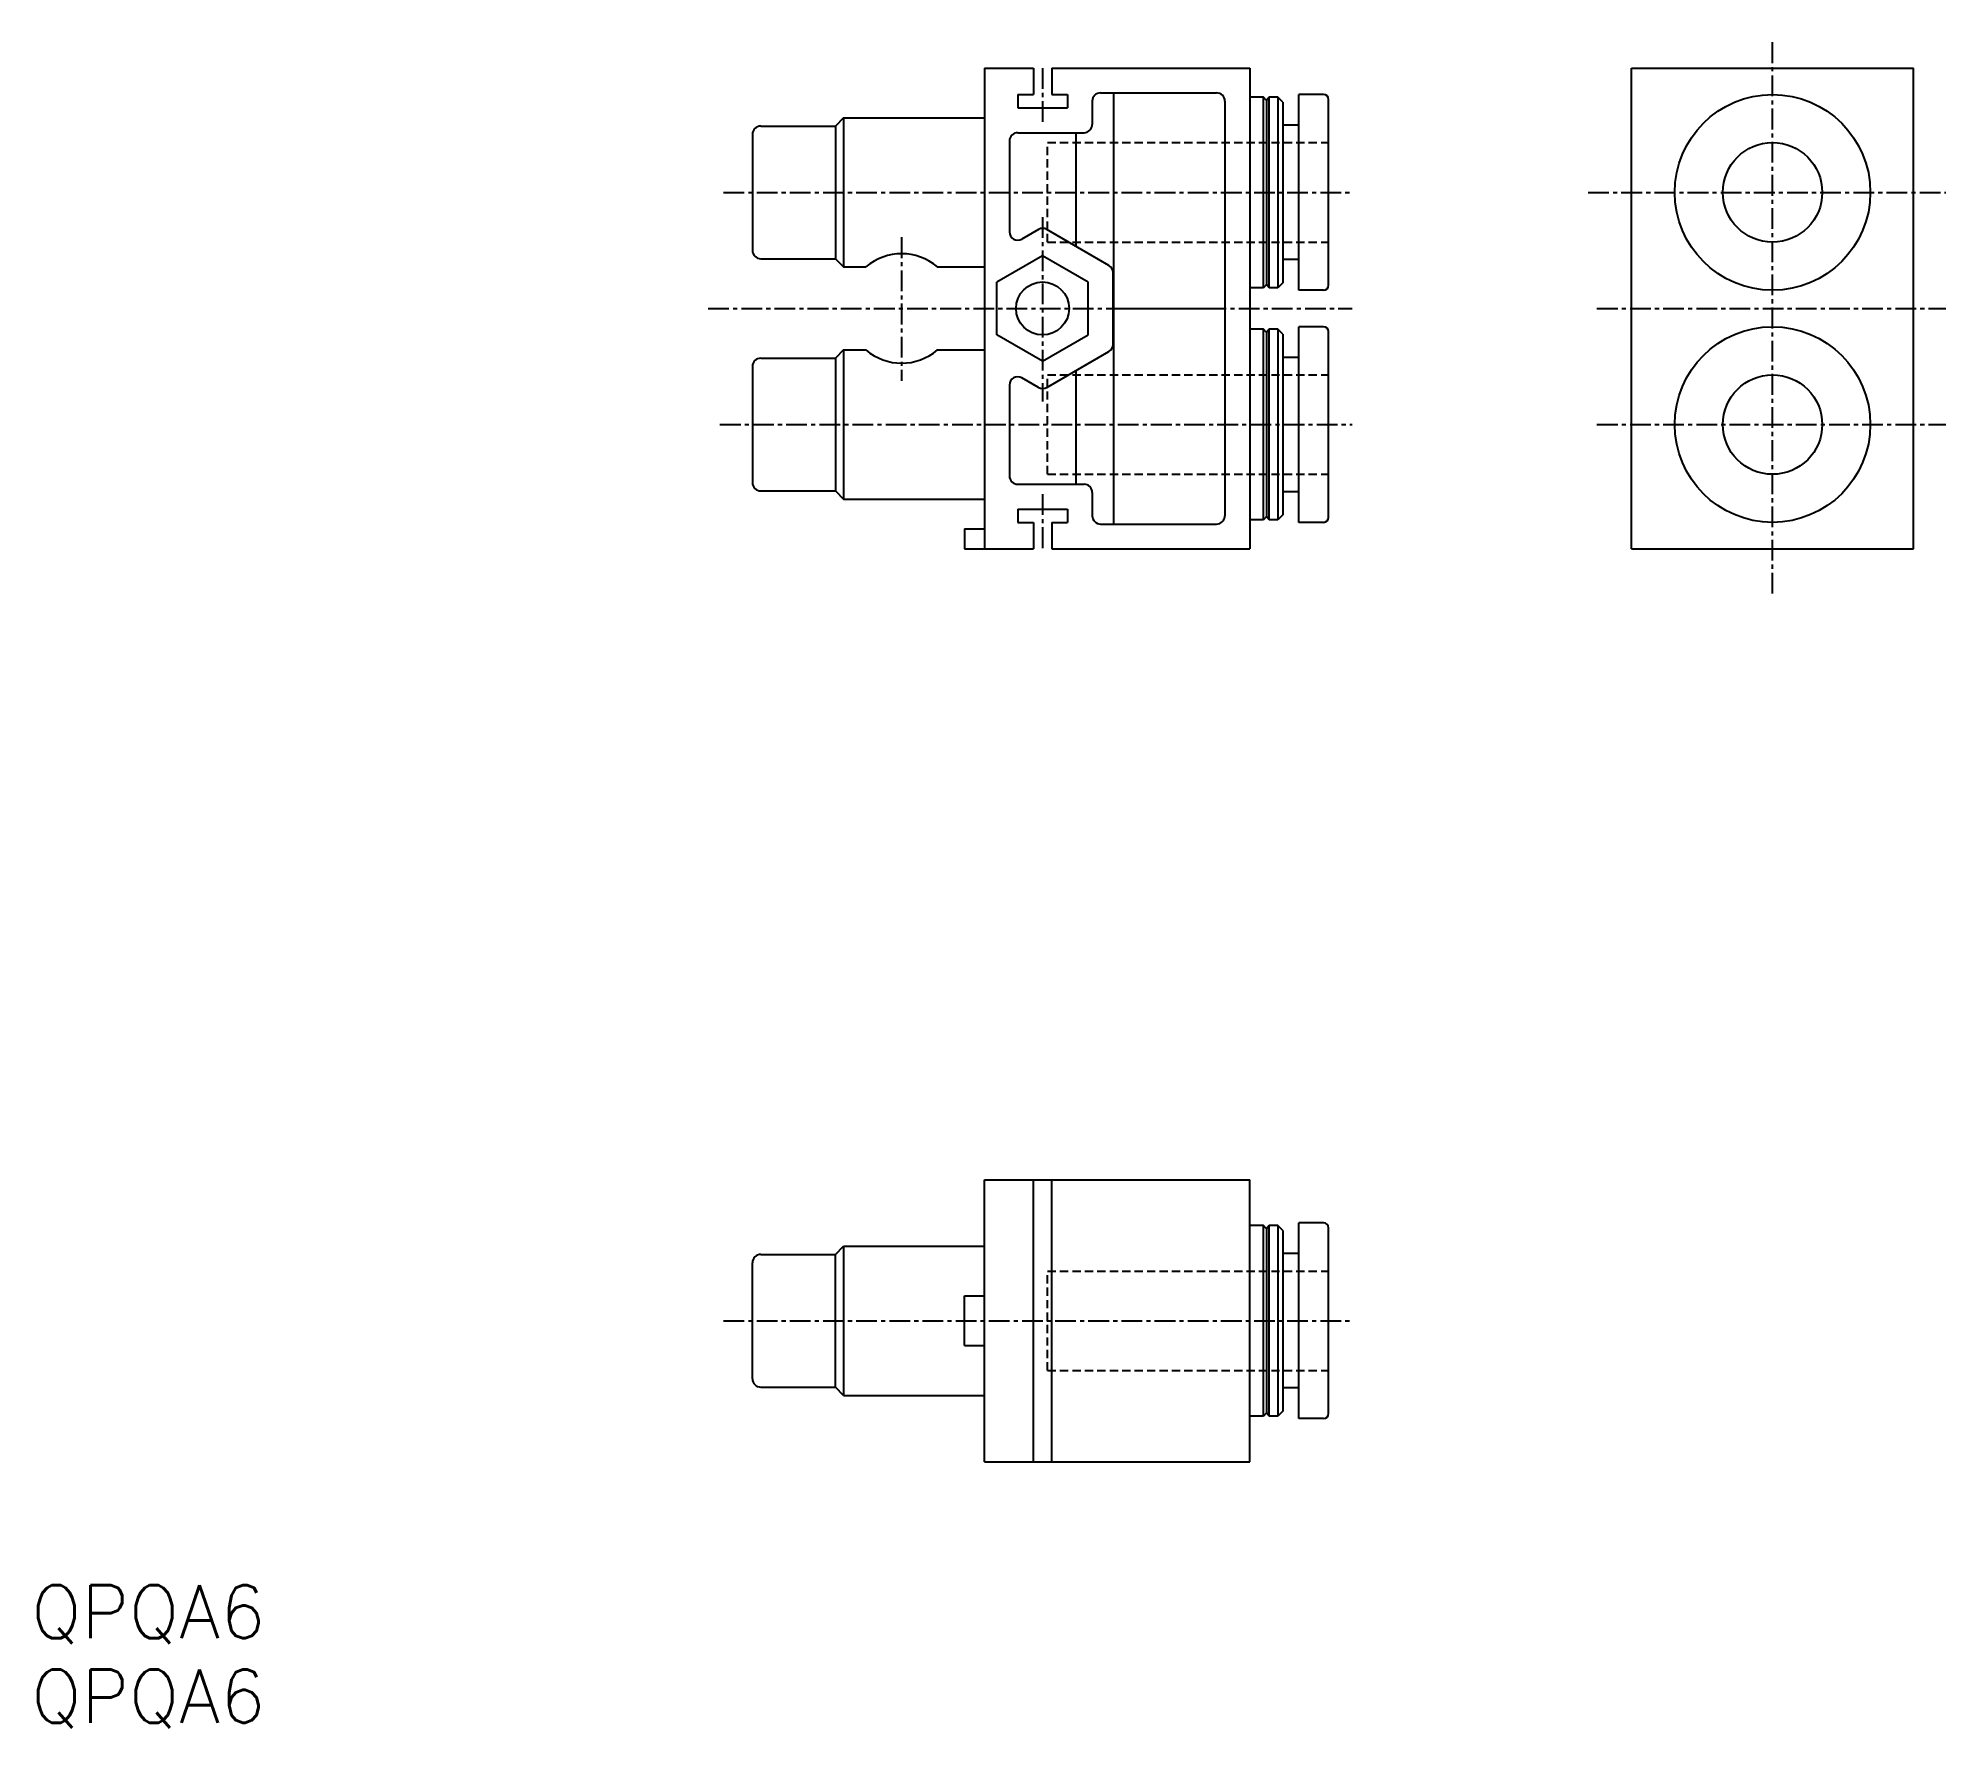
# Model space of a CAD drawing. Extents: x -9 to 106, y -8 to 94.
import ezdxf

# ---------------------------------------------------------------- set-up
doc = ezdxf.new("R2010")
doc.units = 0
doc.linetypes.add('CENTER', pattern=[2, 1.25, -0.25, 0.25, -0.25])
doc.linetypes.add('DASHED', pattern=[0.75, 0.5, -0.25])
doc.layers.get('0').update_dxf_attribs({"linetype": 'CONTINUOUS'})
doc.layers.add('CENTER', color=1, linetype='CENTER')
doc.styles.get("Standard").update_dxf_attribs({"font": 'txt.shx'})

msp = doc.modelspace()

# ---------------------------------------------------------------- linework, layer by layer
at = {"color": 7, "linetype": 'CONTINUOUS'}
for p, q in [((48.11, 91.81), (48.11, 62.81)), ((48.11, 91.81), (51.06, 91.81)), ((51.06, 91.81), (51.06, 90.21)), ((52.16, 91.81), (64.11, 91.81)), ((52.16, 91.81), (52.16, 90.21)), ((64.11, 91.81), (64.11, 62.81)), ((87.14, 62.81), (87.14, 91.81)), ((87.14, 91.81), (104.14, 91.81)), ((104.14, 62.81), (104.14, 91.81)), ((50.11, 90.21), (51.06, 90.21)), ((50.11, 90.21), (50.11, 89.41)), ((52.16, 90.21), (53.11, 90.21)), ((53.11, 90.21), (53.11, 89.41)), ((54.61, 89.81), (54.61, 88.41)), ((55.11, 90.31), (62.11, 90.31)), ((55.91, 64.31), (55.91, 90.31)), ((62.61, 89.81), (62.61, 64.81)), ((64.93, 90.06), (64.11, 90.06)), ((64.93, 78.56), (64.93, 90.06)), ((65.11, 89.86), (64.93, 90.06)), ((65.28, 90.06), (65.11, 89.86)), ((65.11, 89.86), (65.11, 78.76)), ((65.28, 78.56), (65.28, 90.06)), ((65.81, 90.06), (65.28, 90.06)), ((65.81, 90.06), (65.81, 78.56)), ((66.11, 89.76), (65.81, 90.06)), ((66.11, 89.76), (66.11, 78.86)), ((67.06, 78.41), (67.06, 90.21)), ((68.56, 90.21), (67.06, 90.21)), ((68.86, 78.71), (68.86, 89.91)), ((39.61, 88.81), (39.11, 88.31)), ((39.61, 88.81), (39.61, 79.81)), ((39.61, 88.81), (48.11, 88.81)), ((50.11, 89.41), (53.11, 89.41)), ((34.11, 87.81), (34.11, 80.81)), ((34.61, 88.31), (39.11, 88.31)), ((39.11, 88.31), (39.11, 80.31)), ((50.11, 87.91), (54.11, 87.91)), ((53.61, 87.91), (53.61, 81.06)), ((67.06, 88.36), (66.11, 88.36)), ((49.61, 87.41), (49.61, 81.93)), ((51.36, 82.07), (50.36, 81.49)), ((55.61, 79.91), (51.86, 82.07)), ((34.61, 80.31), (39.11, 80.31)), ((39.11, 80.31), (39.61, 79.81)), ((39.61, 79.81), (40.95, 79.81)), ((45.26, 79.81), (48.11, 79.81)), ((51.61, 80.48), (48.86, 78.9)), ((54.36, 78.9), (51.61, 80.48)), ((55.86, 75.14), (55.86, 79.47)), ((67.06, 80.26), (66.11, 80.26)), ((48.86, 75.72), (48.86, 78.9)), ((54.36, 75.72), (54.36, 78.9)), ((64.93, 78.56), (64.11, 78.56)), ((65.11, 78.76), (64.93, 78.56)), ((65.28, 78.56), (65.11, 78.76)), ((65.81, 78.56), (65.28, 78.56)), ((66.11, 78.86), (65.81, 78.56)), ((68.56, 78.41), (67.06, 78.41)), ((55.86, 77.31), (62.61, 77.31)), ((64.93, 76.06), (64.11, 76.06)), ((64.93, 64.56), (64.93, 76.06)), ((65.11, 75.86), (64.93, 76.06)), ((65.28, 76.06), (65.11, 75.86)), ((65.28, 64.56), (65.28, 76.06)), ((65.81, 76.06), (65.28, 76.06)), ((65.81, 76.06), (65.81, 64.56)), ((66.11, 75.76), (65.81, 76.06)), ((68.56, 76.21), (67.06, 76.21)), ((67.06, 64.41), (67.06, 76.21)), ((39.61, 74.81), (39.11, 74.31)), ((39.61, 74.81), (39.61, 65.81)), ((39.61, 74.81), (40.95, 74.81)), ((45.26, 74.81), (48.11, 74.81)), ((51.61, 74.13), (48.86, 75.72)), ((51.61, 74.13), (54.36, 75.72)), ((65.11, 75.86), (65.11, 64.76)), ((66.11, 75.76), (66.11, 64.86)), ((68.86, 64.71), (68.86, 75.91)), ((34.11, 73.81), (34.11, 66.81)), ((34.61, 74.31), (39.11, 74.31)), ((39.11, 74.31), (39.11, 66.31)), ((51.86, 72.54), (55.61, 74.71)), ((67.06, 74.36), (66.11, 74.36)), ((49.61, 72.69), (49.61, 67.21)), ((51.36, 72.54), (50.36, 73.12)), ((53.61, 73.55), (53.61, 66.71)), ((34.61, 66.31), (39.11, 66.31)), ((39.11, 66.31), (39.61, 65.81)), ((39.61, 65.81), (48.11, 65.81)), ((50.11, 66.71), (54.11, 66.71)), ((54.61, 66.21), (54.61, 64.81)), ((67.06, 66.26), (66.11, 66.26)), ((50.11, 65.21), (53.11, 65.21)), ((50.11, 65.21), (50.11, 64.41)), ((53.11, 65.21), (53.11, 64.41)), ((64.93, 64.56), (64.11, 64.56)), ((65.11, 64.76), (64.93, 64.56)), ((65.28, 64.56), (65.11, 64.76)), ((65.81, 64.56), (65.28, 64.56)), ((66.11, 64.86), (65.81, 64.56)), ((46.91, 64.01), (48.11, 64.01)), ((46.91, 64.01), (46.91, 62.81)), ((50.11, 64.41), (51.06, 64.41)), ((51.06, 64.41), (51.06, 62.81)), ((52.16, 64.41), (52.16, 62.81)), ((52.16, 64.41), (53.11, 64.41)), ((55.11, 64.31), (62.11, 64.31)), ((68.56, 64.41), (67.06, 64.41)), ((46.91, 62.81), (51.06, 62.81)), ((52.16, 62.81), (64.11, 62.81)), ((87.14, 62.81), (104.14, 62.81)), ((48.11, 7.76), (48.11, 24.76)), ((48.11, 24.76), (64.11, 24.76)), ((51.06, 7.76), (51.06, 24.76)), ((52.16, 7.76), (52.16, 24.76)), ((64.11, 7.76), (64.11, 24.76)), ((64.93, 22.01), (64.11, 22.01)), ((65.11, 21.81), (64.93, 22.01)), ((64.93, 10.51), (64.93, 22.01)), ((65.28, 22.01), (65.11, 21.81)), ((65.81, 22.01), (65.28, 22.01)), ((65.28, 10.51), (65.28, 22.01)), ((66.11, 21.71), (65.81, 22.01)), ((65.81, 22.01), (65.81, 10.51)), ((68.56, 22.16), (67.06, 22.16)), ((67.06, 10.36), (67.06, 22.16)), ((39.11, 20.26), (39.61, 20.76)), ((39.61, 20.76), (48.11, 20.76)), ((39.61, 20.76), (39.61, 11.76)), ((65.11, 21.81), (65.11, 10.71)), ((66.11, 21.71), (66.11, 10.81)), ((68.86, 10.66), (68.86, 21.86)), ((34.11, 12.76), (34.11, 19.76)), ((34.61, 20.26), (39.11, 20.26)), ((39.11, 12.26), (39.11, 20.26)), ((67.06, 20.31), (66.11, 20.31)), ((46.91, 14.76), (46.91, 17.76)), ((46.91, 17.76), (48.11, 17.76)), ((46.91, 14.76), (48.11, 14.76)), ((34.61, 12.26), (39.11, 12.26)), ((39.61, 11.76), (39.11, 12.26)), ((39.61, 11.76), (48.11, 11.76)), ((67.06, 12.21), (66.11, 12.21)), ((64.93, 10.51), (64.11, 10.51)), ((65.11, 10.71), (64.93, 10.51)), ((65.28, 10.51), (65.11, 10.71)), ((65.81, 10.51), (65.28, 10.51)), ((66.11, 10.81), (65.81, 10.51)), ((68.56, 10.36), (67.06, 10.36)), ((48.11, 7.76), (64.11, 7.76))]:
    msp.add_line(p, q, dxfattribs=at)
at = {"color": 3, "linetype": 'DASHED'}
for p, q in [((51.91, 81.31), (51.91, 87.31)), ((51.91, 87.31), (68.86, 87.31)), ((51.91, 81.31), (68.86, 81.31)), ((51.91, 73.31), (68.86, 73.31)), ((51.91, 67.31), (51.91, 73.31)), ((51.91, 67.31), (68.86, 67.31)), ((51.91, 13.26), (51.91, 19.26)), ((51.91, 19.26), (68.86, 19.26)), ((51.91, 13.26), (68.86, 13.26))]:
    msp.add_line(p, q, dxfattribs=at)
at = {"color": 7, "linetype": 'CONTINUOUS'}
for centre, radius in [((95.64, 84.31), 5.9), ((95.64, 84.31), 3), ((51.61, 77.31), 1.6), ((95.64, 70.31), 5.9), ((95.64, 70.31), 3)]:
    msp.add_circle(centre, radius, dxfattribs=at)
for centre, radius, start, end in [((55.11, 89.81), 0.5, 90, 180), ((62.11, 89.81), 0.5, 0, 90), ((68.56, 89.91), 0.3, 0, 90), ((34.61, 87.81), 0.5, 90, 180), ((50.11, 87.41), 0.5, 90, 180), ((54.11, 88.41), 0.5, 270, 0), ((50.11, 81.93), 0.5, 180, 300), ((51.61, 81.64), 0.5, 60, 120), ((34.61, 80.81), 0.5, 180, 270), ((43.11, 77.31), 3.3, 49.2509, 130.7491), ((55.36, 79.47), 0.5, 0, 60), ((68.56, 78.71), 0.3, 270, 0), ((68.56, 75.91), 0.3, 0, 90), ((43.11, 77.31), 3.3, 229.2509, 310.7491), ((55.36, 75.14), 0.5, 300, 0), ((34.61, 73.81), 0.5, 90, 180), ((50.11, 72.69), 0.5, 60, 180), ((51.61, 72.98), 0.5, 240, 300), ((34.61, 66.81), 0.5, 180, 270), ((50.11, 67.21), 0.5, 180, 270), ((54.11, 66.21), 0.5, 0, 90), ((55.11, 64.81), 0.5, 180, 270), ((62.11, 64.81), 0.5, 270, 0), ((68.56, 64.71), 0.3, 270, 0), ((68.56, 21.86), 0.3, 0, 90), ((34.61, 19.76), 0.5, 90, 180), ((34.61, 12.76), 0.5, 180, 270), ((68.56, 10.66), 0.3, 270, 0)]:
    msp.add_arc(centre, radius, start, end, dxfattribs=at)
at = {"layer": 'CENTER', "color": 1, "linetype": 'CENTER'}
for p, q in [((95.64, 60.11), (95.64, 93.61)), ((51.61, 91.81), (51.61, 88.56)), ((32.37, 84.31), (70.28, 84.31)), ((84.52, 84.31), (106.1, 84.31)), ((51.61, 82.81), (51.61, 71.7)), ((43.11, 81.6), (43.11, 72.94)), ((31.44, 77.31), (70.28, 77.31)), ((85.05, 77.31), (106.1, 77.31)), ((32.15, 70.31), (70.28, 70.31)), ((85.05, 70.31), (106.1, 70.31)), ((51.61, 66.11), (51.61, 62.81)), ((32.37, 16.26), (70.28, 16.26))]:
    msp.add_line(p, q, dxfattribs=at)

# ---------------------------------------------------------------- texts
at = {"color": 7, "linetype": 'CONTINUOUS'}
for p in [(-9.39, -2.89), (-9.39, -7.98)]:
    msp.add_text('QPQA6', height=3.2, dxfattribs=at).set_placement(p)

doc.saveas('drawing.dxf')
